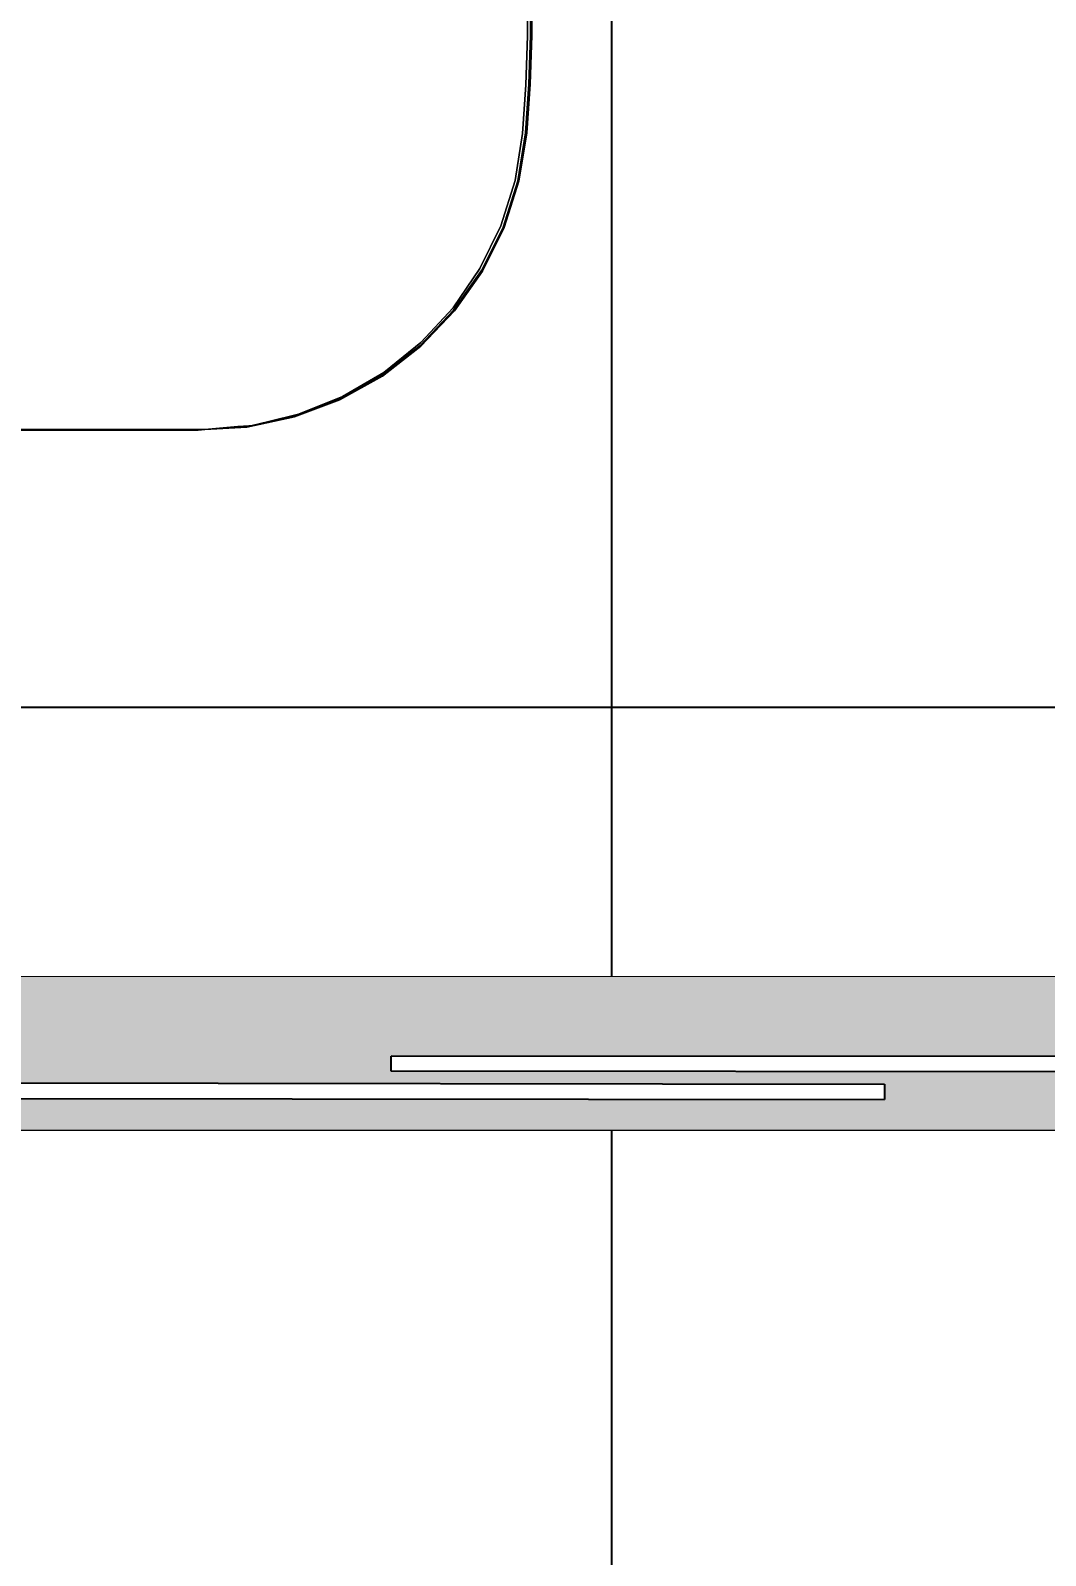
# Model space of a CAD drawing. Header units: centimetres. Extents: x -48696 to 156237, y -5617 to 29024.
# Drawn here: x -44904.6 to -44858.4, y 10237 to 10306.4 of the extents above; entities that cross this region are included whole.
import ezdxf

# ---------------------------------------------------------------- set-up
doc = ezdxf.new("R2010")
doc.units = ezdxf.units.CM
for name, color, linetype in [('Hachuria - Moveis', 1, 'Continuous'), ('Piso', 55, 'Continuous'), ('PN010', 1, 'Continuous')]:
    doc.layers.add(name, color=color, linetype=linetype)
for name, color, linetype, lineweight in [('Moveis', 1, 'Continuous', 9), ('Parede Baixa', 5, 'Continuous', 50), ('Pisos', 55, 'Continuous', 5), ('Pisos Externos', 15, 'Continuous', 9)]:
    doc.layers.add(name, color=color, linetype=linetype, lineweight=lineweight)
doc.styles.add('Valéria', font='romantic.ttf', dxfattribs={"height": 10})
doc.dimstyles.new('Cota - 50', dxfattribs={"dimtxt": 10, "dimasz": 5, "dimexe": 10, "dimexo": 20, "dimgap": 5, "dimtad": 1, "dimtxsty": 'Valéria', "dimblk": 'DOT', "dimcen": 0, "dimclrd": 12, "dimclre": 12, "dimclrt": 2, "dimazin": 2, "dimtfac": 1, "dimtix": 1, "dimtmove": 0, "dimatfit": 3, "dimldrblk": 'DOT', "dimfxl": 1, "dimarcsym": 0})

# ---------------------------------------------------------------- blocks, each defined once
blk = doc.blocks.new('u')
at = {"layer": 'Moveis', "invisible_edges": 3}
for points in [[(12556.061, 3322.426), (12633.549, 3335.554), (12556.095, 3322.404)], [(12556.061, 3322.426), (12633.549, 3335.554), (12556.095, 3322.404)], [(12556.061, 3322.426), (12633.549, 3335.554), (12556.095, 3322.404)], [(12556.061, 3322.426), (12633.549, 3335.554), (12556.095, 3322.404)], [(12556.061, 3322.426), (12633.549, 3335.554), (12556.095, 3322.404)], [(12556.095, 3322.404), (12633.549, 3335.554), (12556.232, 3322.311)], [(12556.095, 3322.404), (12633.549, 3335.554), (12556.232, 3322.311)], [(12556.095, 3322.404), (12633.549, 3335.554), (12556.232, 3322.311)], [(12556.095, 3322.404), (12633.549, 3335.554), (12556.232, 3322.311)], [(12556.095, 3322.404), (12633.549, 3335.554), (12556.232, 3322.311)], [(12556.232, 3322.311), (12633.549, 3335.554), (12556.257, 3322.282)], [(12556.232, 3322.311), (12633.549, 3335.554), (12556.257, 3322.282)], [(12556.232, 3322.311), (12633.549, 3335.554), (12556.257, 3322.282)], [(12556.232, 3322.311), (12633.549, 3335.554), (12556.257, 3322.282)], [(12556.232, 3322.311), (12633.549, 3335.554), (12556.257, 3322.282)], [(12556.257, 3322.282), (12633.549, 3335.554), (12556.359, 3322.193)], [(12556.257, 3322.282), (12633.549, 3335.554), (12556.359, 3322.193)], [(12556.257, 3322.282), (12633.549, 3335.554), (12556.359, 3322.193)], [(12556.257, 3322.282), (12633.549, 3335.554), (12556.359, 3322.193)], [(12556.257, 3322.282), (12633.549, 3335.554), (12556.359, 3322.193)], [(12556.359, 3322.193), (12633.549, 3335.554), (12556.382, 3322.167)], [(12556.359, 3322.193), (12633.549, 3335.554), (12556.382, 3322.167)], [(12556.359, 3322.193), (12633.549, 3335.554), (12556.382, 3322.167)], [(12556.359, 3322.193), (12633.549, 3335.554), (12556.382, 3322.167)], [(12556.359, 3322.193), (12633.549, 3335.554), (12556.382, 3322.167)], [(12556.382, 3322.167), (12633.549, 3335.554), (12556.494, 3322.031)], [(12556.382, 3322.167), (12633.549, 3335.554), (12556.494, 3322.031)], [(12556.382, 3322.167), (12633.549, 3335.554), (12556.494, 3322.031)], [(12556.382, 3322.167), (12633.549, 3335.554), (12556.494, 3322.031)], [(12556.382, 3322.167), (12633.549, 3335.554), (12556.494, 3322.031)], [(12556.494, 3322.031), (12633.549, 3335.554), (12556.593, 3321.876)], [(12556.494, 3322.031), (12633.549, 3335.554), (12556.593, 3321.876)], [(12556.494, 3322.031), (12633.549, 3335.554), (12556.593, 3321.876)], [(12556.494, 3322.031), (12633.549, 3335.554), (12556.593, 3321.876)], [(12556.494, 3322.031), (12633.549, 3335.554), (12556.593, 3321.876)], [(12556.593, 3321.876), (12633.549, 3335.554), (12556.603, 3321.851)], [(12556.593, 3321.876), (12633.549, 3335.554), (12556.603, 3321.851)], [(12556.593, 3321.876), (12633.549, 3335.554), (12556.603, 3321.851)], [(12556.593, 3321.876), (12633.549, 3335.554), (12556.603, 3321.851)], [(12556.593, 3321.876), (12633.549, 3335.554), (12556.603, 3321.851)], [(12556.603, 3321.851), (12633.549, 3335.554), (12556.676, 3321.704)], [(12556.603, 3321.851), (12633.549, 3335.554), (12556.676, 3321.704)], [(12556.603, 3321.851), (12633.549, 3335.554), (12556.676, 3321.704)], [(12556.603, 3321.851), (12633.549, 3335.554), (12556.676, 3321.704)], [(12556.603, 3321.851), (12633.549, 3335.554), (12556.676, 3321.704)], [(12556.676, 3321.704), (12633.549, 3335.554), (12556.684, 3321.683)], [(12556.676, 3321.704), (12633.549, 3335.554), (12556.684, 3321.683)], [(12556.676, 3321.704), (12633.549, 3335.554), (12556.684, 3321.683)], [(12556.676, 3321.704), (12633.549, 3335.554), (12556.684, 3321.683)], [(12556.676, 3321.704), (12633.549, 3335.554), (12556.684, 3321.683)], [(12556.684, 3321.683), (12633.549, 3335.554), (12556.748, 3321.503)], [(12556.684, 3321.683), (12633.549, 3335.554), (12556.748, 3321.503)], [(12556.684, 3321.683), (12633.549, 3335.554), (12556.748, 3321.503)], [(12556.684, 3321.683), (12633.549, 3335.554), (12556.748, 3321.503)], [(12556.684, 3321.683), (12633.549, 3335.554), (12556.748, 3321.503)], [(12556.748, 3321.503), (12633.549, 3335.554), (12556.795, 3321.312)], [(12556.748, 3321.503), (12633.549, 3335.554), (12556.795, 3321.312)], [(12556.748, 3321.503), (12633.549, 3335.554), (12556.795, 3321.312)], [(12556.748, 3321.503), (12633.549, 3335.554), (12556.795, 3321.312)], [(12556.748, 3321.503), (12633.549, 3335.554), (12556.795, 3321.312)], [(12556.795, 3321.312), (12633.549, 3335.554), (12556.824, 3321.114)], [(12556.795, 3321.312), (12633.549, 3335.554), (12556.824, 3321.114)], [(12556.795, 3321.312), (12633.549, 3335.554), (12556.824, 3321.114)], [(12556.795, 3321.312), (12633.549, 3335.554), (12556.824, 3321.114)], [(12556.795, 3321.312), (12633.549, 3335.554), (12556.824, 3321.114)], [(12556.824, 3321.114), (12633.549, 3335.554), (12556.833, 3320.923)], [(12556.824, 3321.114), (12633.549, 3335.554), (12556.833, 3320.923)], [(12556.824, 3321.114), (12633.549, 3335.554), (12556.833, 3320.923)], [(12556.824, 3321.114), (12633.549, 3335.554), (12556.833, 3320.923)], [(12556.824, 3321.114), (12633.549, 3335.554), (12556.833, 3320.923)], [(12556.833, 3320.923), (12633.549, 3335.554), (12556.833, 3308.185)], [(12556.833, 3320.923), (12633.549, 3335.554), (12556.833, 3308.185)], [(12556.833, 3320.923), (12633.549, 3335.554), (12556.833, 3308.185)], [(12556.833, 3320.923), (12633.549, 3335.554), (12556.833, 3308.185)], [(12556.833, 3320.923), (12633.549, 3335.554), (12556.833, 3308.185)]]:
    blk.add_3dface(points, dxfattribs=at)
blk = doc.blocks.new('_Dot')
at = {"color": 0, "linetype": 'ByBlock', "lineweight": -2}
blk.add_line((-0.5, 0), (-1, 0), dxfattribs=at)
at = {"color": 0, "linetype": 'ByBlock', "const_width": 0.5}
blk.add_lwpolyline([(-0.25, 0, 1), (0.25, 0, 1)], format="xyb", close=True, dxfattribs=at)
blk = doc.blocks.new('*D1687')
at = {"color": 12, "lineweight": -2, "transparency": 16777216}
for p, q in [((-44846.743, 12273.855), (-44711.335, 12337.452)), ((-43585.335, 9916.474), (-44718.261, 12328.675)), ((-43709.566, 9852.603), (-43574.158, 9916.2))]:
    blk.add_line(p, q, dxfattribs=at)
at = {"layer": 'Defpoints', "color": 0, "transparency": 16777216}
for p in [(-44720.386, 12333.201), (-44864.845, 12265.353), (-43727.669, 9844.101)]:
    blk.add_point(p, dxfattribs=at)
at = {"color": 12, "lineweight": -2, "transparency": 16777216, "xscale": 5, "yscale": 5, "zscale": 5}
for p, rotation in [((-44720.386, 12333.201), 115.1577922411707), ((-43583.209, 9911.948), 295.1577922411707)]:
    blk.add_blockref('_Dot', p, dxfattribs=dict(at, rotation=rotation))
at = {"color": 2, "transparency": 16777216, "insert": (-44142.572, 11126.907), "char_height": 10, "attachment_point": 5, "rotation": 295.15779, "style": 'Valéria'}
blk.add_mtext('2675', dxfattribs=at)

msp = doc.modelspace()

# ---------------------------------------------------------------- hatches: boundary and pattern name
at = {"layer": 'Piso'}
h = msp.add_hatch(dxfattribs=at)
h.set_pattern_fill('ANSI37', color=256, scale=13.333333, angle=45)
h.set_pattern_definition([(90, (-26378.48, -7504.41), (-42.33333, 3e-14), []), (180, (-26378.48, -7504.41), (-3e-14, -42.33333), [])])
h.paths.add_polyline_path([(-44797.20529, 10176.37589), (-44946.99123, 10176.32932), (-44946.96977, 10201.92171), (-44945.27301, 10201.8382), (-44945.42877, 10208.6864), (-44942.79735, 10208.6864), (-44936.04979, 10209.19471), (-44936.04979, 10210.32171), (-44907.82346, 10210.32171), (-44907.82346, 10197.75004), (-44877.14158, 10197.75004), (-44877.14158, 10228.49338), (-44907.82346, 10228.49338), (-44907.82346, 10215.92171), (-44936.04979, 10215.92171), (-44936.04979, 10217.04871), (-44940.0596, 10217.04871), (-44942.79735, 10217.55702), (-44945.42877, 10217.55702), (-44945.47119, 10224.36044), (-44946.96321, 10224.36131), (-44947.00767, 10256.34509), (-44797.15863, 10256.3759)])
h.paths.add_polyline_path([(-44797.15455, 10263.3759), (-44946.94047, 10263.34511), (-44946.94047, 10266.32836), (-44942.71073, 10266.32836), (-44942.71073, 10268.12797), (-44941.71719, 10268.42766), (-44941.44205, 10286.16627), (-44943.8113, 10286.20302), (-44945.01612, 10284.10166), (-44943.5245, 10283.24644), (-44942.71073, 10270.59503), (-44946.93624, 10270.59749), (-44946.91802, 10301.85042), (-44943.47542, 10301.85042), (-44943.47542, 10303.70112), (-44941.61199, 10303.70112), (-44941.61199, 10305.60791), (-44939.57669, 10305.60791), (-44939.57669, 10288.23873), (-44880.35846, 10288.93396), (-44880.35846, 10309.66422), (-44882.90316, 10326.37836), (-44900.38302, 10329.93276), (-44939.57669, 10327.24375), (-44939.57669, 10309.87457), (-44941.71333, 10309.87457), (-44941.71333, 10311.77157), (-44943.63552, 10311.99662), (-44943.7285, 10313.52589), (-44946.91121, 10313.52589), (-44946.89161, 10328.52227), (-44945.88707, 10327.92033), (-44944.4522, 10327.92033), (-44944.74181, 10329.48554), (-44941.92679, 10329.47182), (-44941.94023, 10326.71589), (-44940.54794, 10326.91432), (-44940.31168, 10329.31361), (-44939.8812, 10329.46073), (-44939.32189, 10333.70607), (-44936.82853, 10334.28526), (-44936.82853, 10339.65785), (-44936.82853, 10340.66073), (-44896.89537, 10340.66073), (-44896.85237, 10414.38658), (-44891.54482, 10414.38658), (-44891.54482, 10419.38658), (-44809.54378, 10419.5749), (-44809.53649, 10416.39879), (-44812.53648, 10416.3919), (-44812.36999, 10343.89209), (-44815.86998, 10343.88405), (-44815.81713, 10347.16431), (-44821.57944, 10346.68674), (-44821.57944, 10340.4119), (-44816.15415, 10337.41709), (-44815.50126, 10341.38489), (-44812.36423, 10341.38489), (-44812.35506, 10337.39211), (-44809.35507, 10337.399), (-44809.36425, 10341.39899), (-44805.86426, 10341.40702), (-44805.85705, 10338.2651), (-44801.85549, 10338.2651), (-44800.29671, 10340.87143), (-44800.29671, 10344.52446), (-44801.94594, 10347.08303), (-44806.29258, 10347.08303), (-44805.87, 10343.90702), (-44809.37, 10343.89898), (-44809.5319, 10414.39879), (-44799.53192, 10414.40085), (-44799.53233, 10416.39816), (-44797.06529, 10416.40652)])
at = {"layer": 'Pisos Externos'}
h = msp.add_hatch(dxfattribs=at)
h.set_pattern_fill('AR-SAND', color=256, scale=0.05, angle=135)
h.set_pattern_definition([(172.5, (-29087.0166, -1474.9159), (-1.67376745, -1.78690674), [0, -1.9304, 0, -2.159, 0, -2.06375]), (142.5, (-29087.0166, -1474.916), (-4.12366426, -0.94505464), [0, -1.0414, 0, -1.7399, 0, -0.66675]), (102.5, (-29085.912, -1476.0204), (-2.80166156, 2.79149913), [0, -0.635, 0, -2.286, 0, -2.9845]), (92.5, (-29085.912, -1476.0204), (-3.4877539, 1.91140555), [0, -0.3175, 0, -1.4986, 0, -1.7145])])
h.paths.add_polyline_path([(-44797.15455, 10263.3759), (-44946.94047, 10263.34511), (-44946.94263, 10259.64196), (-44946.61786, 10259.64177), (-44946.61832, 10258.84181), (-44945.18478, 10258.84097), (-44945.1846, 10259.13421), (-44945.09111, 10259.13415), (-44944.9737, 10259.13408), (-44944.91447, 10259.13405), (-44944.79539, 10259.13398), (-44944.68894, 10259.13392), (-44944.65597, 10259.1339), (-44944.64433, 10259.13389), (-44944.6445, 10258.84066), (-44942.7908, 10258.83958), (-44942.79063, 10259.13281), (-44942.77899, 10259.1328), (-44942.74602, 10259.13278), (-44942.69713, 10259.13276), (-44942.57973, 10259.13269), (-44942.52049, 10259.13265), (-44942.40142, 10259.13258), (-44942.29497, 10259.13252), (-44942.262, 10259.1325), (-44942.25036, 10259.1325), (-44942.25053, 10258.83926), (-44940.72519, 10258.83837), (-44940.72536, 10258.54514), (-44865.6938, 10258.45761), (-44865.69462, 10257.75395), (-44940.72577, 10257.84148), (-44941.92275, 10257.84218), (-44941.92292, 10257.54884), (-44941.94332, 10257.54886), (-44942.09822, 10257.54895), (-44942.22217, 10257.54902), (-44942.36652, 10257.5491), (-44942.52142, 10257.54919), (-44942.67632, 10257.54928), (-44942.82066, 10257.54937), (-44942.94462, 10257.54944), (-44943.03973, 10257.5495), (-44943.09952, 10257.54953), (-44943.11991, 10257.54954), (-44943.11974, 10257.84287), (-44944.31673, 10257.84357), (-44944.3169, 10257.55024), (-44944.39708, 10257.55029), (-44944.49219, 10257.55034), (-44944.61615, 10257.55041), (-44944.76049, 10257.5505), (-44944.91539, 10257.55059), (-44945.07029, 10257.55068), (-44945.21464, 10257.55076), (-44945.33859, 10257.55084), (-44945.4337, 10257.55089), (-44945.49349, 10257.55093), (-44945.51389, 10257.55094), (-44945.51371, 10257.84427), (-44946.94368, 10257.8451), (-44946.94456, 10256.3451), (-44797.15863, 10256.3759)])
h.paths.add_polyline_path([(-44810.85566, 10259.68808), (-44810.85528, 10260.3501), (-44810.8545, 10261.68344), (-44810.18783, 10261.68305), (-44810.18861, 10260.34971), (-44810.18899, 10259.68778), (-44806.91227, 10259.68626), (-44806.91313, 10258.95269), (-44810.18942, 10258.95651), (-44810.1898, 10258.31263), (-44810.19057, 10256.97929), (-44810.85724, 10256.97968), (-44810.85646, 10258.31302), (-44810.85609, 10258.95729), (-44888.19312, 10259.0475), (-44888.19233, 10259.72384)], flags=16)

# ---------------------------------------------------------------- linework, layer by layer
at = {"layer": 'Hachuria - Moveis'}
for p, q in [((-44806.91227, 10259.68626), (-44888.17687, 10259.72383)), ((-44806.91313, 10258.95269), (-44888.17765, 10259.04748)), ((-44940.72536, 10258.54514), (-44865.6938, 10258.45761)), ((-44865.6938, 10258.45761), (-44865.69462, 10257.75395)), ((-44940.72577, 10257.84148), (-44865.69462, 10257.75395))]:
    msp.add_line(p, q, dxfattribs=at)
at = {"layer": 'Moveis'}
for p, q in [((-44881.95933, 10306.18679), (-44881.95933, 10309.24606)), ((-44881.81973, 10309.27088), (-44881.81973, 10306.2116)), ((-44881.77287, 10306.2108), (-44881.76336, 10307.32277)), ((-44882.03534, 10303.96576), (-44881.95933, 10306.18679)), ((-44881.81973, 10306.2116), (-44881.89573, 10303.99057)), ((-44881.84893, 10303.98817), (-44881.77287, 10306.2108)), ((-44882.03534, 10303.96576), (-44882.18725, 10301.74862)), ((-44881.89573, 10303.99057), (-44882.04765, 10301.77344)), ((-44882.00095, 10301.76943), (-44881.84893, 10303.98817)), ((-44882.53031, 10299.60956), (-44882.18725, 10301.74862)), ((-44882.40107, 10299.59093), (-44882.04765, 10301.77344)), ((-44882.35548, 10299.58002), (-44882.00095, 10301.76943)), ((-44882.53031, 10299.60956), (-44883.18301, 10297.54382)), ((-44882.40107, 10299.59093), (-44883.07675, 10297.48576)), ((-44883.0333, 10297.4682), (-44882.35548, 10299.58002)), ((-44883.18301, 10297.54382), (-44884.13126, 10295.59598)), ((-44884.05952, 10295.50526), (-44883.07675, 10297.48576)), ((-44884.01917, 10295.48143), (-44883.0333, 10297.4682)), ((-44885.35462, 10293.80805), (-44884.13126, 10295.59598)), ((-44885.3273, 10293.69391), (-44884.05952, 10295.50526)), ((-44885.29094, 10293.66434), (-44884.01917, 10295.48143)), ((-44885.3273, 10293.69391), (-44886.85159, 10292.09241)), ((-44885.35462, 10293.80805), (-44886.82668, 10292.21861)), ((-44886.82003, 10292.05777), (-44885.29094, 10293.66434)), ((-44888.59815, 10290.73676), (-44886.85159, 10292.09241)), ((-44888.57209, 10290.69781), (-44886.82003, 10292.05777)), ((-44888.5157, 10290.86196), (-44886.82668, 10292.21861)), ((-44888.59815, 10290.73676), (-44890.52773, 10289.65742)), ((-44890.50776, 10289.61502), (-44888.57209, 10290.69781)), ((-44888.5157, 10290.86196), (-44890.38522, 10289.76735)), ((-44892.58352, 10288.83374), (-44890.50776, 10289.61502)), ((-44890.38522, 10289.76735), (-44892.39492, 10288.95841)), ((-44892.39492, 10288.95841), (-44890.52773, 10289.65742)), ((-44894.75275, 10288.37151), (-44892.58352, 10288.83374)), ((-44894.50144, 10288.45258), (-44893.75183, 10288.63258)), ((-44893.75183, 10288.63258), (-44892.39492, 10288.95841)), ((-44893.75183, 10288.63258), (-44892.59697, 10288.87864)), ((-44892.59697, 10288.87864), (-44892.39492, 10288.95841)), ((-44896.9667, 10288.23873), (-44939.57669, 10288.23873)), ((-44896.65933, 10288.26079), (-44930.41337, 10288.26079)), ((-44896.9667, 10288.23873), (-44896.65933, 10288.26079)), ((-44895.16532, 10288.39358), (-44896.65933, 10288.26079)), ((-44896.65933, 10288.26079), (-44894.75275, 10288.37151)), ((-44894.6648, 10288.43806), (-44895.16532, 10288.39358)), ((-44894.75937, 10288.41791), (-44895.16532, 10288.39358)), ((-44894.75937, 10288.41791), (-44894.6648, 10288.43806)), ((-44894.50144, 10288.45258), (-44894.6648, 10288.43806))]:
    msp.add_line(p, q, dxfattribs=at)
for points, invisible_edges in [([(-44896.65933, 10327.17207), (-44896.65933, 10327.17207), (-44930.66204, 10288.44665), (-44930.79533, 10327.17207)], 6), ([(-44896.65933, 10288.26079), (-44896.65933, 10288.26079), (-44930.41337, 10288.26079), (-44896.65933, 10327.17207)], 13), ([(-44894.50144, 10326.98027), (-44894.50144, 10326.98027), (-44896.65933, 10288.26079), (-44896.65933, 10327.17207)], 6), ([(-44895.16532, 10288.39358), (-44895.16532, 10288.39358), (-44896.65933, 10288.26079), (-44894.50144, 10326.98027)], 13), ([(-44894.6648, 10288.43806), (-44894.6648, 10288.43806), (-44895.16532, 10288.39358), (-44894.50144, 10326.98027)], 13), ([(-44894.50144, 10288.45258), (-44894.50144, 10288.45258), (-44894.6648, 10288.43806), (-44894.50144, 10326.98027)], 13), ([(-44892.39492, 10326.47445), (-44892.39492, 10326.47445), (-44894.50144, 10288.45258), (-44894.50144, 10326.98027)], 6), ([(-44893.75183, 10288.63258), (-44893.75183, 10288.63258), (-44894.50144, 10288.45258), (-44892.39492, 10326.47445)], 13), ([(-44892.39492, 10288.95841), (-44892.39492, 10288.95841), (-44893.75183, 10288.63258), (-44892.39492, 10326.47445)], 13), ([(-44890.38522, 10325.6655), (-44890.38522, 10325.6655), (-44892.39492, 10288.95841), (-44892.39492, 10326.47445)], 6), ([(-44890.38522, 10289.76735), (-44890.38522, 10289.76735), (-44892.39492, 10288.95841), (-44890.38522, 10325.6655)], 13), ([(-44888.5157, 10324.5709), (-44888.5157, 10324.5709), (-44890.38522, 10289.76735), (-44890.38522, 10325.6655)], 6), ([(-44888.5157, 10290.86196), (-44888.5157, 10290.86196), (-44890.38522, 10289.76735), (-44888.5157, 10324.5709)], 13), ([(-44886.82668, 10323.21424), (-44886.82668, 10323.21424), (-44888.5157, 10290.86196), (-44888.5157, 10324.5709)], 6), ([(-44886.82668, 10292.21861), (-44886.82668, 10292.21861), (-44888.5157, 10290.86196), (-44886.82668, 10323.21424)], 13), ([(-44885.35462, 10321.6248), (-44885.35462, 10321.6248), (-44886.82668, 10292.21861), (-44886.82668, 10323.21424)], 6), ([(-44885.35462, 10293.80805), (-44885.35462, 10293.80805), (-44886.82668, 10292.21861), (-44885.35462, 10321.6248)], 13), ([(-44884.13126, 10319.83688), (-44884.13126, 10319.83688), (-44885.35462, 10293.80805), (-44885.35462, 10321.6248)], 6), ([(-44884.13126, 10295.59598), (-44884.13126, 10295.59598), (-44885.35462, 10293.80805), (-44884.13126, 10319.83688)], 13), ([(-44883.18301, 10317.88903), (-44883.18301, 10317.88903), (-44884.13126, 10295.59598), (-44884.13126, 10319.83688)], 6), ([(-44883.18301, 10297.54382), (-44883.18301, 10297.54382), (-44884.13126, 10295.59598), (-44883.18301, 10317.88903)], 13), ([(-44882.53031, 10315.82329), (-44882.53031, 10315.82329), (-44883.18301, 10297.54382), (-44883.18301, 10317.88903)], 6), ([(-44882.53031, 10299.60956), (-44882.53031, 10299.60956), (-44883.18301, 10297.54382), (-44882.53031, 10315.82329)], 13), ([(-44882.18725, 10313.68423), (-44882.18725, 10313.68423), (-44882.53031, 10299.60956), (-44882.53031, 10315.82329)], 6), ([(-44882.18725, 10301.74862), (-44882.18725, 10301.74862), (-44882.53031, 10299.60956), (-44882.18725, 10313.68423)], 13), ([(-44882.03534, 10311.4671), (-44882.03534, 10311.4671), (-44882.18725, 10301.74862), (-44882.18725, 10313.68423)], 6), ([(-44882.03534, 10303.96576), (-44882.03534, 10303.96576), (-44882.18725, 10301.74862), (-44882.03534, 10311.4671)], 13), ([(-44881.95933, 10306.18679), (-44881.95933, 10306.18679), (-44882.03534, 10303.96576), (-44882.03534, 10311.4671)], 13), ([(-44881.95933, 10309.24606), (-44881.95933, 10309.24606), (-44881.95933, 10306.18679), (-44882.03534, 10311.4671)], 4), ([(-44881.81973, 10309.27088), (-44881.81973, 10309.27088), (-44881.89573, 10303.99057), (-44881.89573, 10311.49191)], 6), ([(-44881.95933, 10309.24606), (-44881.95933, 10309.24606), (-44881.89573, 10303.99057), (-44881.95933, 10306.18679)], 6), ([(-44881.81973, 10306.2116), (-44881.81973, 10306.2116), (-44881.89573, 10303.99057), (-44881.81973, 10309.27088)], 4), ([(-44881.81973, 10306.2116), (-44881.81973, 10306.2116), (-44881.81973, 10309.27088), (-44881.77287, 10309.27168)], 13), ([(-44881.76336, 10307.32277), (-44881.76336, 10307.32277), (-44881.77287, 10306.2108), (-44881.77287, 10309.27168)], 4), ([(-44881.76336, 10307.32277), (-44881.76336, 10307.32277), (-44860.00336, 10253.75971), (-44881.77287, 10306.2108)], 6), ([(-44881.76336, 10307.32277), (-44881.76336, 10307.32277), (-44860.00336, 10253.75971), (-44881.77287, 10306.2108)], 6), ([(-44881.76336, 10307.32277), (-44881.76336, 10307.32277), (-44860.00336, 10253.75971), (-44881.77287, 10306.2108)], 6), ([(-44881.76336, 10307.32277), (-44881.76336, 10307.32277), (-44860.00336, 10253.75971), (-44881.77287, 10306.2108)], 6), ([(-44881.76336, 10307.32277), (-44881.76336, 10307.32277), (-44860.00336, 10253.75971), (-44881.77287, 10306.2108)], 6), ([(-44881.95933, 10306.18679), (-44881.95933, 10306.18679), (-44881.89573, 10303.99057), (-44882.03534, 10303.96576)], 6), ([(-44881.81973, 10306.2116), (-44881.81973, 10306.2116), (-44881.84893, 10303.98817), (-44881.89573, 10303.99057)], 6), ([(-44881.77287, 10306.2108), (-44881.77287, 10306.2108), (-44881.84893, 10303.98817), (-44881.81973, 10306.2116)], 13), ([(-44881.77287, 10306.2108), (-44881.77287, 10306.2108), (-44860.00336, 10253.75971), (-44881.84893, 10303.98817)], 6), ([(-44881.77287, 10306.2108), (-44881.77287, 10306.2108), (-44860.00336, 10253.75971), (-44881.84893, 10303.98817)], 6), ([(-44881.77287, 10306.2108), (-44881.77287, 10306.2108), (-44860.00336, 10253.75971), (-44881.84893, 10303.98817)], 6), ([(-44881.77287, 10306.2108), (-44881.77287, 10306.2108), (-44860.00336, 10253.75971), (-44881.84893, 10303.98817)], 6), ([(-44881.77287, 10306.2108), (-44881.77287, 10306.2108), (-44860.00336, 10253.75971), (-44881.84893, 10303.98817)], 6), ([(-44882.03534, 10303.96576), (-44882.03534, 10303.96576), (-44882.04765, 10301.77344), (-44882.18725, 10301.74862)], 6), ([(-44881.89573, 10303.99057), (-44881.89573, 10303.99057), (-44882.00095, 10301.76943), (-44882.04765, 10301.77344)], 6), ([(-44881.89573, 10303.99057), (-44881.89573, 10303.99057), (-44882.04765, 10301.77344), (-44882.03534, 10303.96576)], 13), ([(-44881.84893, 10303.98817), (-44881.84893, 10303.98817), (-44882.00095, 10301.76943), (-44881.89573, 10303.99057)], 13), ([(-44881.84893, 10303.98817), (-44881.84893, 10303.98817), (-44860.00336, 10253.75971), (-44882.00095, 10301.76943)], 6), ([(-44881.84893, 10303.98817), (-44881.84893, 10303.98817), (-44860.00336, 10253.75971), (-44882.00095, 10301.76943)], 6), ([(-44881.84893, 10303.98817), (-44881.84893, 10303.98817), (-44860.00336, 10253.75971), (-44882.00095, 10301.76943)], 6), ([(-44881.84893, 10303.98817), (-44881.84893, 10303.98817), (-44860.00336, 10253.75971), (-44882.00095, 10301.76943)], 6), ([(-44881.84893, 10303.98817), (-44881.84893, 10303.98817), (-44860.00336, 10253.75971), (-44882.00095, 10301.76943)], 6), ([(-44882.18725, 10301.74862), (-44882.18725, 10301.74862), (-44882.40107, 10299.59093), (-44882.53031, 10299.60956)], 6), ([(-44882.04765, 10301.77344), (-44882.04765, 10301.77344), (-44882.35548, 10299.58002), (-44882.40107, 10299.59093)], 6), ([(-44882.04765, 10301.77344), (-44882.04765, 10301.77344), (-44882.40107, 10299.59093), (-44882.18725, 10301.74862)], 13), ([(-44882.00095, 10301.76943), (-44882.00095, 10301.76943), (-44882.35548, 10299.58002), (-44882.04765, 10301.77344)], 13), ([(-44882.00095, 10301.76943), (-44882.00095, 10301.76943), (-44860.00336, 10253.75971), (-44882.35548, 10299.58002)], 6), ([(-44882.00095, 10301.76943), (-44882.00095, 10301.76943), (-44860.00336, 10253.75971), (-44882.35548, 10299.58002)], 6), ([(-44882.00095, 10301.76943), (-44882.00095, 10301.76943), (-44860.00336, 10253.75971), (-44882.35548, 10299.58002)], 6), ([(-44882.00095, 10301.76943), (-44882.00095, 10301.76943), (-44860.00336, 10253.75971), (-44882.35548, 10299.58002)], 6), ([(-44882.00095, 10301.76943), (-44882.00095, 10301.76943), (-44860.00336, 10253.75971), (-44882.35548, 10299.58002)], 6), ([(-44882.53031, 10299.60956), (-44882.53031, 10299.60956), (-44883.07675, 10297.48576), (-44883.18301, 10297.54382)], 6), ([(-44882.40107, 10299.59093), (-44882.40107, 10299.59093), (-44883.07675, 10297.48576), (-44882.53031, 10299.60956)], 13), ([(-44882.40107, 10299.59093), (-44882.40107, 10299.59093), (-44883.0333, 10297.4682), (-44883.07675, 10297.48576)], 6), ([(-44882.35548, 10299.58002), (-44882.35548, 10299.58002), (-44883.0333, 10297.4682), (-44882.40107, 10299.59093)], 13), ([(-44882.35548, 10299.58002), (-44882.35548, 10299.58002), (-44860.00336, 10253.75971), (-44883.0333, 10297.4682)], 6), ([(-44882.35548, 10299.58002), (-44882.35548, 10299.58002), (-44860.00336, 10253.75971), (-44883.0333, 10297.4682)], 6), ([(-44882.35548, 10299.58002), (-44882.35548, 10299.58002), (-44860.00336, 10253.75971), (-44883.0333, 10297.4682)], 6), ([(-44882.35548, 10299.58002), (-44882.35548, 10299.58002), (-44860.00336, 10253.75971), (-44883.0333, 10297.4682)], 6), ([(-44882.35548, 10299.58002), (-44882.35548, 10299.58002), (-44860.00336, 10253.75971), (-44883.0333, 10297.4682)], 6), ([(-44883.18301, 10297.54382), (-44883.18301, 10297.54382), (-44884.05952, 10295.50526), (-44884.13126, 10295.59598)], 6), ([(-44883.07675, 10297.48576), (-44883.07675, 10297.48576), (-44884.05952, 10295.50526), (-44883.18301, 10297.54382)], 13), ([(-44883.07675, 10297.48576), (-44883.07675, 10297.48576), (-44884.01917, 10295.48143), (-44884.05952, 10295.50526)], 6), ([(-44883.0333, 10297.4682), (-44883.0333, 10297.4682), (-44884.01917, 10295.48143), (-44883.07675, 10297.48576)], 13), ([(-44883.0333, 10297.4682), (-44883.0333, 10297.4682), (-44860.00336, 10253.75971), (-44884.01917, 10295.48143)], 6), ([(-44883.0333, 10297.4682), (-44883.0333, 10297.4682), (-44860.00336, 10253.75971), (-44884.01917, 10295.48143)], 6), ([(-44883.0333, 10297.4682), (-44883.0333, 10297.4682), (-44860.00336, 10253.75971), (-44884.01917, 10295.48143)], 6), ([(-44883.0333, 10297.4682), (-44883.0333, 10297.4682), (-44860.00336, 10253.75971), (-44884.01917, 10295.48143)], 6), ([(-44883.0333, 10297.4682), (-44883.0333, 10297.4682), (-44860.00336, 10253.75971), (-44884.01917, 10295.48143)], 6), ([(-44884.13126, 10295.59598), (-44884.13126, 10295.59598), (-44885.3273, 10293.69391), (-44885.35462, 10293.80805)], 6), ([(-44884.05952, 10295.50526), (-44884.05952, 10295.50526), (-44885.3273, 10293.69391), (-44884.13126, 10295.59598)], 13), ([(-44884.05952, 10295.50526), (-44884.05952, 10295.50526), (-44885.29094, 10293.66434), (-44885.3273, 10293.69391)], 6), ([(-44884.01917, 10295.48143), (-44884.01917, 10295.48143), (-44885.29094, 10293.66434), (-44884.05952, 10295.50526)], 13), ([(-44884.01917, 10295.48143), (-44884.01917, 10295.48143), (-44860.00336, 10253.75971), (-44885.29094, 10293.66434)], 6), ([(-44884.01917, 10295.48143), (-44884.01917, 10295.48143), (-44860.00336, 10253.75971), (-44885.29094, 10293.66434)], 6), ([(-44884.01917, 10295.48143), (-44884.01917, 10295.48143), (-44860.00336, 10253.75971), (-44885.29094, 10293.66434)], 6), ([(-44884.01917, 10295.48143), (-44884.01917, 10295.48143), (-44860.00336, 10253.75971), (-44885.29094, 10293.66434)], 6), ([(-44884.01917, 10295.48143), (-44884.01917, 10295.48143), (-44860.00336, 10253.75971), (-44885.29094, 10293.66434)], 6), ([(-44885.3273, 10293.69391), (-44885.3273, 10293.69391), (-44886.82003, 10292.05777), (-44886.85159, 10292.09241)], 6), ([(-44885.3273, 10293.69391), (-44885.3273, 10293.69391), (-44886.85159, 10292.09241), (-44886.82668, 10292.21861)], 13), ([(-44885.35462, 10293.80805), (-44885.35462, 10293.80805), (-44885.3273, 10293.69391), (-44886.82668, 10292.21861)], 6), ([(-44885.29094, 10293.66434), (-44885.29094, 10293.66434), (-44886.82003, 10292.05777), (-44885.3273, 10293.69391)], 13), ([(-44885.29094, 10293.66434), (-44885.29094, 10293.66434), (-44860.00336, 10253.75971), (-44886.82003, 10292.05777)], 6), ([(-44885.29094, 10293.66434), (-44885.29094, 10293.66434), (-44860.00336, 10253.75971), (-44886.82003, 10292.05777)], 6), ([(-44885.29094, 10293.66434), (-44885.29094, 10293.66434), (-44860.00336, 10253.75971), (-44886.82003, 10292.05777)], 6), ([(-44885.29094, 10293.66434), (-44885.29094, 10293.66434), (-44860.00336, 10253.75971), (-44886.82003, 10292.05777)], 6), ([(-44885.29094, 10293.66434), (-44885.29094, 10293.66434), (-44860.00336, 10253.75971), (-44886.82003, 10292.05777)], 6), ([(-44886.85159, 10292.09241), (-44886.85159, 10292.09241), (-44888.57209, 10290.69781), (-44888.59815, 10290.73676)], 6), ([(-44886.85159, 10292.09241), (-44886.85159, 10292.09241), (-44888.59815, 10290.73676), (-44888.5157, 10290.86196)], 13), ([(-44886.82003, 10292.05777), (-44886.82003, 10292.05777), (-44888.57209, 10290.69781), (-44886.85159, 10292.09241)], 13), ([(-44886.82003, 10292.05777), (-44886.82003, 10292.05777), (-44860.00336, 10253.75971), (-44888.57209, 10290.69781)], 6), ([(-44886.82003, 10292.05777), (-44886.82003, 10292.05777), (-44860.00336, 10253.75971), (-44888.57209, 10290.69781)], 6), ([(-44886.82003, 10292.05777), (-44886.82003, 10292.05777), (-44860.00336, 10253.75971), (-44888.57209, 10290.69781)], 6), ([(-44886.82003, 10292.05777), (-44886.82003, 10292.05777), (-44860.00336, 10253.75971), (-44888.57209, 10290.69781)], 6), ([(-44886.82003, 10292.05777), (-44886.82003, 10292.05777), (-44860.00336, 10253.75971), (-44888.57209, 10290.69781)], 6), ([(-44886.82668, 10292.21861), (-44886.82668, 10292.21861), (-44886.85159, 10292.09241), (-44888.5157, 10290.86196)], 6), ([(-44888.59815, 10290.73676), (-44888.59815, 10290.73676), (-44890.50776, 10289.61502), (-44890.52773, 10289.65742)], 6), ([(-44888.59815, 10290.73676), (-44888.59815, 10290.73676), (-44890.52773, 10289.65742), (-44890.38522, 10289.76735)], 13), ([(-44888.57209, 10290.69781), (-44888.57209, 10290.69781), (-44890.50776, 10289.61502), (-44888.59815, 10290.73676)], 13), ([(-44888.57209, 10290.69781), (-44888.57209, 10290.69781), (-44860.00336, 10253.75971), (-44890.50776, 10289.61502)], 6), ([(-44888.57209, 10290.69781), (-44888.57209, 10290.69781), (-44860.00336, 10253.75971), (-44890.50776, 10289.61502)], 6), ([(-44888.57209, 10290.69781), (-44888.57209, 10290.69781), (-44860.00336, 10253.75971), (-44890.50776, 10289.61502)], 6), ([(-44888.57209, 10290.69781), (-44888.57209, 10290.69781), (-44860.00336, 10253.75971), (-44890.50776, 10289.61502)], 6), ([(-44888.57209, 10290.69781), (-44888.57209, 10290.69781), (-44860.00336, 10253.75971), (-44890.50776, 10289.61502)], 6), ([(-44888.5157, 10290.86196), (-44888.5157, 10290.86196), (-44888.59815, 10290.73676), (-44890.38522, 10289.76735)], 6), ([(-44890.50776, 10289.61502), (-44890.50776, 10289.61502), (-44860.00336, 10253.75971), (-44892.58352, 10288.83374)], 6), ([(-44890.50776, 10289.61502), (-44890.50776, 10289.61502), (-44860.00336, 10253.75971), (-44892.58352, 10288.83374)], 6), ([(-44890.50776, 10289.61502), (-44890.50776, 10289.61502), (-44860.00336, 10253.75971), (-44892.58352, 10288.83374)], 6), ([(-44890.50776, 10289.61502), (-44890.50776, 10289.61502), (-44860.00336, 10253.75971), (-44892.58352, 10288.83374)], 6), ([(-44890.50776, 10289.61502), (-44890.50776, 10289.61502), (-44892.58352, 10288.83374), (-44892.39492, 10288.95841)], 13), ([(-44890.50776, 10289.61502), (-44890.50776, 10289.61502), (-44860.00336, 10253.75971), (-44892.58352, 10288.83374)], 6), ([(-44892.39492, 10288.95841), (-44892.39492, 10288.95841), (-44890.38522, 10289.76735), (-44890.52773, 10289.65742)], 4), ([(-44890.52773, 10289.65742), (-44890.52773, 10289.65742), (-44890.50776, 10289.61502), (-44892.39492, 10288.95841)], 6), ([(-44892.58352, 10288.83374), (-44892.58352, 10288.83374), (-44860.00336, 10253.75971), (-44894.75275, 10288.37151)], 6), ([(-44892.58352, 10288.83374), (-44892.58352, 10288.83374), (-44860.00336, 10253.75971), (-44894.75275, 10288.37151)], 6), ([(-44892.58352, 10288.83374), (-44892.58352, 10288.83374), (-44860.00336, 10253.75971), (-44894.75275, 10288.37151)], 6), ([(-44892.58352, 10288.83374), (-44892.58352, 10288.83374), (-44860.00336, 10253.75971), (-44894.75275, 10288.37151)], 6), ([(-44892.58352, 10288.83374), (-44892.58352, 10288.83374), (-44894.75275, 10288.37151), (-44894.50144, 10288.45258)], 13), ([(-44892.58352, 10288.83374), (-44892.58352, 10288.83374), (-44860.00336, 10253.75971), (-44894.75275, 10288.37151)], 6), ([(-44893.75183, 10288.63258), (-44893.75183, 10288.63258), (-44892.58352, 10288.83374), (-44894.50144, 10288.45258)], 6), ([(-44892.59697, 10288.87864), (-44892.59697, 10288.87864), (-44892.58352, 10288.83374), (-44893.75183, 10288.63258)], 6), ([(-44892.39492, 10288.95841), (-44892.39492, 10288.95841), (-44892.58352, 10288.83374), (-44892.59697, 10288.87864)], 6), ([(-44896.9667, 10288.23873), (-44896.9667, 10288.23873), (-44939.57669, 10288.23873), (-44930.41337, 10288.26079)], 13), ([(-44896.9667, 10288.23873), (-44896.9667, 10288.23873), (-44860.00336, 10253.75971), (-44939.57669, 10288.23873)], 6), ([(-44896.9667, 10288.23873), (-44896.9667, 10288.23873), (-44860.00336, 10253.75971), (-44939.57669, 10288.23873)], 6), ([(-44896.9667, 10288.23873), (-44896.9667, 10288.23873), (-44860.00336, 10253.75971), (-44939.57669, 10288.23873)], 6), ([(-44896.9667, 10288.23873), (-44896.9667, 10288.23873), (-44860.00336, 10253.75971), (-44939.57669, 10288.23873)], 6), ([(-44896.9667, 10288.23873), (-44896.9667, 10288.23873), (-44860.00336, 10253.75971), (-44939.57669, 10288.23873)], 6), ([(-44896.65933, 10288.26079), (-44896.65933, 10288.26079), (-44896.9667, 10288.23873), (-44930.41337, 10288.26079)], 4), ([(-44896.65933, 10288.26079), (-44896.65933, 10288.26079), (-44860.00336, 10253.75971), (-44896.9667, 10288.23873)], 6), ([(-44896.65933, 10288.26079), (-44896.65933, 10288.26079), (-44860.00336, 10253.75971), (-44896.9667, 10288.23873)], 6), ([(-44896.65933, 10288.26079), (-44896.65933, 10288.26079), (-44860.00336, 10253.75971), (-44896.9667, 10288.23873)], 6), ([(-44896.65933, 10288.26079), (-44896.65933, 10288.26079), (-44860.00336, 10253.75971), (-44896.9667, 10288.23873)], 6), ([(-44896.65933, 10288.26079), (-44896.65933, 10288.26079), (-44860.00336, 10253.75971), (-44896.9667, 10288.23873)], 6), ([(-44896.65933, 10288.26079), (-44896.65933, 10288.26079), (-44895.16532, 10288.39358), (-44894.75275, 10288.37151)], 4), ([(-44894.75275, 10288.37151), (-44894.75275, 10288.37151), (-44860.00336, 10253.75971), (-44896.65933, 10288.26079)], 6), ([(-44894.75275, 10288.37151), (-44894.75275, 10288.37151), (-44860.00336, 10253.75971), (-44896.65933, 10288.26079)], 6), ([(-44894.75275, 10288.37151), (-44894.75275, 10288.37151), (-44860.00336, 10253.75971), (-44896.65933, 10288.26079)], 6), ([(-44894.75275, 10288.37151), (-44894.75275, 10288.37151), (-44860.00336, 10253.75971), (-44896.65933, 10288.26079)], 6), ([(-44894.75275, 10288.37151), (-44894.75275, 10288.37151), (-44860.00336, 10253.75971), (-44896.65933, 10288.26079)], 6), ([(-44894.75937, 10288.41791), (-44894.75937, 10288.41791), (-44894.75275, 10288.37151), (-44895.16532, 10288.39358)], 6), ([(-44894.6648, 10288.43806), (-44894.6648, 10288.43806), (-44894.75275, 10288.37151), (-44894.75937, 10288.41791)], 6), ([(-44894.50144, 10288.45258), (-44894.50144, 10288.45258), (-44894.75275, 10288.37151), (-44894.6648, 10288.43806)], 6)]:
    msp.add_3dface(points, dxfattribs=dict(at, invisible_edges=invisible_edges))
msp.add_3dface([(-44892.59697, 10288.87864), (-44892.59697, 10288.87864), (-44893.75183, 10288.63258), (-44892.39492, 10288.95841)], dxfattribs=at)
at = {"layer": 'Pisos'}
for p, q in [((-44947.00911, 10263.34509), (-44797.15455, 10263.3759)), ((-44947.00767, 10256.34509), (-44797.15863, 10256.3759))]:
    msp.add_line(p, q, dxfattribs=at)
at = {"layer": 'PN010'}
msp.add_line((-44888.19233, 10259.72384), (-44888.19312, 10259.04749), dxfattribs=at)

# ---------------------------------------------------------------- block references
at = {"layer": 'Parede Baixa', "xscale": -1.066666666666667, "yscale": 1.066666666666667, "zscale": 1.066666666666667, "rotation": 180}
msp.add_blockref('u', (-58335.7909, 13812.10743), dxfattribs=at)

# ---------------------------------------------------------------- dimensions: what is measured, and where the dimension line sits
dim = msp.add_aligned_dim(p1=(-43727.66854, 9844.10105), p2=(-44864.84549, 12265.35324), distance=-159.59861, dimstyle='Cota - 50')
dim.commit()
dim.dimension.update_dxf_attribs({"geometry": '*D1687', "text_midpoint": (-44142.57239, 11126.90741)})

doc.saveas('drawing.dxf')
